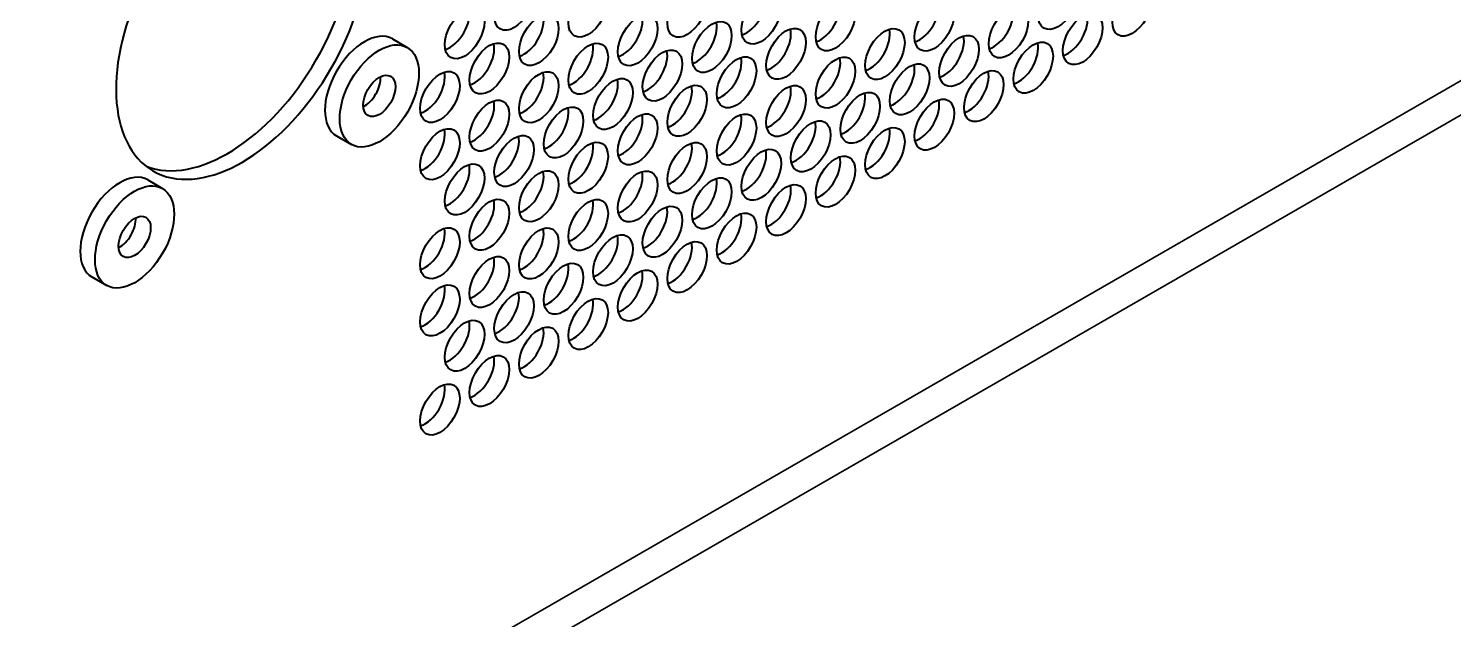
# Model space of a CAD drawing. Header units: millimetres. Extents: x 0 to 1682, y 0 to 1188.
# Drawn here: x 1308.8 to 1367.1, y 1007.9 to 1032.1 of the extents above; entities that cross this region are included whole.
import ezdxf

# ---------------------------------------------------------------- set-up
doc = ezdxf.new("R2010")
doc.units = ezdxf.units.MM
doc.header["$LTSCALE"] = 2
doc.layers.add('가시적인 것(ISO)', color=3, linetype='Continuous', lineweight=40)
doc.layers.add('가시적인 좁은 것(ISO)', color=3, linetype='Continuous', lineweight=35)

msp = doc.modelspace()

# ---------------------------------------------------------------- linework, layer by layer
at = {"layer": '가시적인 것(ISO)'}
for p, q in [((1323.7186, 1031.6534), (1324.3246, 1031.3044)), ((1321.4373, 1027.6919), (1322.0434, 1027.3428)), ((1313.7186, 1025.8948), (1314.3246, 1025.5457)), ((1311.4373, 1021.9332), (1312.0434, 1021.5842))]:
    msp.add_line(p, q, dxfattribs=at)
for centre, major_axis, start_param, end_param in [((1317.5779, 1032.5742), (3.6358, 6.3137), 1.7595655, 7.6608128), ((1316.9718, 1032.9233), (-3.6358, -6.3137), 0.0831243, 3.0584683), ((1338.1851, 1032.8339), (0.5703, 0.9904), 3.6993769, 5.7254011), ((1341.2154, 1032.5561), (0.5703, 0.9904), 3.6993769, 5.7254011), ((1345.2561, 1032.5472), (0.5703, 0.9904), 3.6993769, 5.7254011), ((1326.0632, 1032.235), (0.5703, 0.9904), 3.6993769, 5.7254011), ((1329.0936, 1031.9572), (0.5703, 0.9904), 3.6993769, 5.7254011), ((1333.1343, 1031.9482), (0.5703, 0.9904), 3.6993769, 5.7254011), ((1348.2865, 1032.2694), (0.5703, 0.9904), 3.6993769, 5.7254011), ((1351.317, 1031.9917), (0.5703, 0.9904), 3.6993769, 5.7254011), ((1322.5779, 1029.6726), (-1.1406, -1.9808), 3.1415927, 6.2831853), ((1336.1647, 1031.6704), (0.5703, 0.9904), 3.6993769, 5.7254011), ((1339.1952, 1031.3928), (0.5703, 0.9904), 3.6993769, 5.7254011), ((1343.2358, 1031.3837), (0.5703, 0.9904), 3.6993769, 5.7254011), ((1327.0734, 1030.7938), (0.5703, 0.9904), 3.6993769, 5.7254011), ((1331.1139, 1030.7848), (0.5703, 0.9904), 3.6993769, 5.7254011), ((1346.2662, 1031.106), (0.5703, 0.9904), 3.6993769, 5.7254011), ((1349.2967, 1030.8283), (0.5703, 0.9904), 3.6993769, 5.7254011), ((1334.1444, 1030.5071), (0.5703, 0.9904), 3.6993769, 5.7254011), ((1337.1748, 1030.2293), (0.5703, 0.9904), 3.6993769, 5.7254011), ((1341.2154, 1030.2203), (0.5703, 0.9904), 3.6993769, 5.7254011), ((1322.5779, 1029.6726), (0.4622, 0.8027), 3.8532147, 5.5715633), ((1325.053, 1029.6304), (0.5703, 0.9904), 3.6993769, 5.7254011), ((1329.0936, 1029.6213), (0.5703, 0.9904), 3.6993769, 5.7254011), ((1344.246, 1029.9426), (0.5703, 0.9904), 3.6993769, 5.7254011), ((1347.2764, 1029.6649), (0.5703, 0.9904), 3.6993769, 5.7254011), ((1332.1242, 1029.3437), (0.5703, 0.9904), 3.6993769, 5.7254011), ((1335.1545, 1029.0659), (0.5703, 0.9904), 3.6993769, 5.7254011), ((1339.1952, 1029.0569), (0.5703, 0.9904), 3.6993769, 5.7254011), ((1327.0734, 1028.458), (0.5703, 0.9904), 3.6993769, 5.7254011), ((1342.2256, 1028.7791), (0.5703, 0.9904), 3.6993769, 5.7254011), ((1345.2561, 1028.5015), (0.5703, 0.9904), 3.6993769, 5.7254011), ((1330.1037, 1028.1802), (0.5703, 0.9904), 3.6993769, 5.7254011), ((1333.1343, 1027.9025), (0.5703, 0.9904), 3.6993769, 5.7254011), ((1337.1748, 1027.8935), (0.5703, 0.9904), 3.6993769, 5.7254011), ((1325.053, 1027.2945), (0.5703, 0.9904), 3.6993769, 5.7254011), ((1340.2053, 1027.6158), (0.5703, 0.9904), 3.6993769, 5.7254011), ((1343.2358, 1027.338), (0.5703, 0.9904), 3.6993769, 5.7254011), ((1328.0835, 1027.0168), (0.5703, 0.9904), 3.6993769, 5.7254011), ((1331.1139, 1026.7391), (0.5703, 0.9904), 3.6993769, 5.7254011), ((1335.1545, 1026.73), (0.5703, 0.9904), 3.6993769, 5.7254011), ((1338.1851, 1026.4524), (0.5703, 0.9904), 3.6993769, 5.7254011), ((1341.2154, 1026.1746), (0.5703, 0.9904), 3.6993769, 5.7254011), ((1312.5779, 1023.914), (-1.1406, -1.9808), 3.1415927, 6.2831853), ((1326.0632, 1025.8534), (0.5703, 0.9904), 3.6993769, 5.7254011), ((1329.0936, 1025.5756), (0.5703, 0.9904), 3.6993769, 5.7254011), ((1333.1343, 1025.5667), (0.5703, 0.9904), 3.6993769, 5.7254011), ((1336.1647, 1025.2889), (0.5703, 0.9904), 3.6993769, 5.7254011), ((1339.1952, 1025.0112), (0.5703, 0.9904), 3.6993769, 5.7254011), ((1327.0734, 1024.4123), (0.5703, 0.9904), 3.6993769, 5.7254011), ((1331.1139, 1024.4032), (0.5703, 0.9904), 3.6993769, 5.7254011), ((1312.5779, 1023.914), (0.4622, 0.8027), 3.8532147, 5.5715633), ((1334.1444, 1024.1255), (0.5703, 0.9904), 3.6993769, 5.7254011), ((1337.1748, 1023.8478), (0.5703, 0.9904), 3.6993769, 5.7254011), ((1325.053, 1023.2488), (0.5703, 0.9904), 3.6993769, 5.7254011), ((1329.0936, 1023.2398), (0.5703, 0.9904), 3.6993769, 5.7254011), ((1332.1242, 1022.9621), (0.5703, 0.9904), 3.6993769, 5.7254011), ((1335.1545, 1022.6844), (0.5703, 0.9904), 3.6993769, 5.7254011), ((1327.0734, 1022.0764), (0.5703, 0.9904), 3.6993769, 5.7254011), ((1330.1037, 1021.7986), (0.5703, 0.9904), 3.6993769, 5.7254011), ((1333.1343, 1021.521), (0.5703, 0.9904), 3.6993769, 5.7254011), ((1325.053, 1020.913), (0.5703, 0.9904), 3.6993769, 5.7254011), ((1328.0835, 1020.6353), (0.5703, 0.9904), 3.6993769, 5.7254011), ((1331.1139, 1020.3575), (0.5703, 0.9904), 3.6993769, 5.7254011), ((1326.0632, 1019.4719), (0.5703, 0.9904), 3.6993769, 5.7254011), ((1329.0936, 1019.1941), (0.5703, 0.9904), 3.6993769, 5.7254011), ((1327.0734, 1018.0307), (0.5703, 0.9904), 3.6993769, 5.7254011), ((1325.053, 1016.8673), (0.5703, 0.9904), 3.6993769, 5.7254011)]:
    msp.add_ellipse(centre, major_axis=major_axis, ratio=0.5780931, start_param=start_param, end_param=end_param, dxfattribs=at)
for centre, major_axis in [((1328.6896, 1033.0493), (-0.5703, -0.9904)), ((1350.913, 1033.0839), (-0.5703, -0.9904)), ((1331.72, 1032.7716), (-0.5703, -0.9904)), ((1335.7606, 1032.7626), (-0.5703, -0.9904)), ((1338.7912, 1032.4849), (-0.5703, -0.9904)), ((1353.9434, 1032.8061), (-0.5703, -0.9904)), ((1326.6693, 1031.8859), (-0.5703, -0.9904)), ((1341.8215, 1032.2071), (-0.5703, -0.9904)), ((1345.8622, 1032.1981), (-0.5703, -0.9904)), ((1348.8926, 1031.9204), (-0.5703, -0.9904)), ((1329.6997, 1031.6082), (-0.5703, -0.9904)), ((1333.7404, 1031.5992), (-0.5703, -0.9904)), ((1336.7707, 1031.3214), (-0.5703, -0.9904)), ((1351.9231, 1031.6427), (-0.5703, -0.9904)), ((1339.8013, 1031.0437), (-0.5703, -0.9904)), ((1343.8418, 1031.0347), (-0.5703, -0.9904)), ((1346.8723, 1030.757), (-0.5703, -0.9904)), ((1323.184, 1029.3236), (-1.1406, -1.9808)), ((1327.6795, 1030.4448), (-0.5703, -0.9904)), ((1331.72, 1030.4357), (-0.5703, -0.9904)), ((1334.7505, 1030.158), (-0.5703, -0.9904)), ((1349.9028, 1030.4792), (-0.5703, -0.9904)), ((1337.7809, 1029.8803), (-0.5703, -0.9904)), ((1341.8215, 1029.8713), (-0.5703, -0.9904)), ((1344.8521, 1029.5936), (-0.5703, -0.9904)), ((1323.184, 1029.3236), (-0.4622, -0.8027)), ((1325.6591, 1029.2813), (-0.5703, -0.9904)), ((1329.6997, 1029.2723), (-0.5703, -0.9904)), ((1332.7303, 1028.9946), (-0.5703, -0.9904)), ((1347.8825, 1029.3158), (-0.5703, -0.9904)), ((1335.7606, 1028.7169), (-0.5703, -0.9904)), ((1339.8013, 1028.7079), (-0.5703, -0.9904)), ((1342.8317, 1028.4301), (-0.5703, -0.9904)), ((1327.6795, 1028.1089), (-0.5703, -0.9904)), ((1330.7098, 1027.8312), (-0.5703, -0.9904)), ((1345.8622, 1028.1524), (-0.5703, -0.9904)), ((1333.7404, 1027.5535), (-0.5703, -0.9904)), ((1337.7809, 1027.5444), (-0.5703, -0.9904)), ((1340.8114, 1027.2667), (-0.5703, -0.9904)), ((1325.6591, 1026.9455), (-0.5703, -0.9904)), ((1328.6896, 1026.6678), (-0.5703, -0.9904)), ((1343.8418, 1026.989), (-0.5703, -0.9904)), ((1331.72, 1026.39), (-0.5703, -0.9904)), ((1335.7606, 1026.381), (-0.5703, -0.9904)), ((1338.7912, 1026.1034), (-0.5703, -0.9904)), ((1326.6693, 1025.5044), (-0.5703, -0.9904)), ((1341.8215, 1025.8256), (-0.5703, -0.9904)), ((1329.6997, 1025.2266), (-0.5703, -0.9904)), ((1333.7404, 1025.2176), (-0.5703, -0.9904)), ((1336.7707, 1024.9399), (-0.5703, -0.9904)), ((1313.184, 1023.565), (-1.1406, -1.9808)), ((1339.8013, 1024.6622), (-0.5703, -0.9904)), ((1327.6795, 1024.0632), (-0.5703, -0.9904)), ((1331.72, 1024.0542), (-0.5703, -0.9904)), ((1334.7505, 1023.7765), (-0.5703, -0.9904)), ((1313.184, 1023.565), (-0.4622, -0.8027)), ((1337.7809, 1023.4987), (-0.5703, -0.9904)), ((1325.6591, 1022.8998), (-0.5703, -0.9904)), ((1329.6997, 1022.8908), (-0.5703, -0.9904)), ((1332.7303, 1022.6131), (-0.5703, -0.9904)), ((1335.7606, 1022.3353), (-0.5703, -0.9904)), ((1327.6795, 1021.7274), (-0.5703, -0.9904)), ((1330.7098, 1021.4496), (-0.5703, -0.9904)), ((1333.7404, 1021.172), (-0.5703, -0.9904)), ((1325.6591, 1020.5639), (-0.5703, -0.9904)), ((1328.6896, 1020.2862), (-0.5703, -0.9904)), ((1331.72, 1020.0085), (-0.5703, -0.9904)), ((1326.6693, 1019.1229), (-0.5703, -0.9904)), ((1329.6997, 1018.8451), (-0.5703, -0.9904)), ((1327.6795, 1017.6817), (-0.5703, -0.9904)), ((1325.6591, 1016.5183), (-0.5703, -0.9904))]:
    msp.add_ellipse(centre, major_axis=major_axis, ratio=0.5780931, dxfattribs=at)
at = {"layer": '가시적인 좁은 것(ISO)'}
for p, q in [((1229.6946, 950.6653), (1378.3891, 1036.2927)), ((1378.9952, 1035.2429), (1230.3219, 949.6276))]:
    msp.add_line(p, q, dxfattribs=at)

doc.saveas('drawing.dxf')
